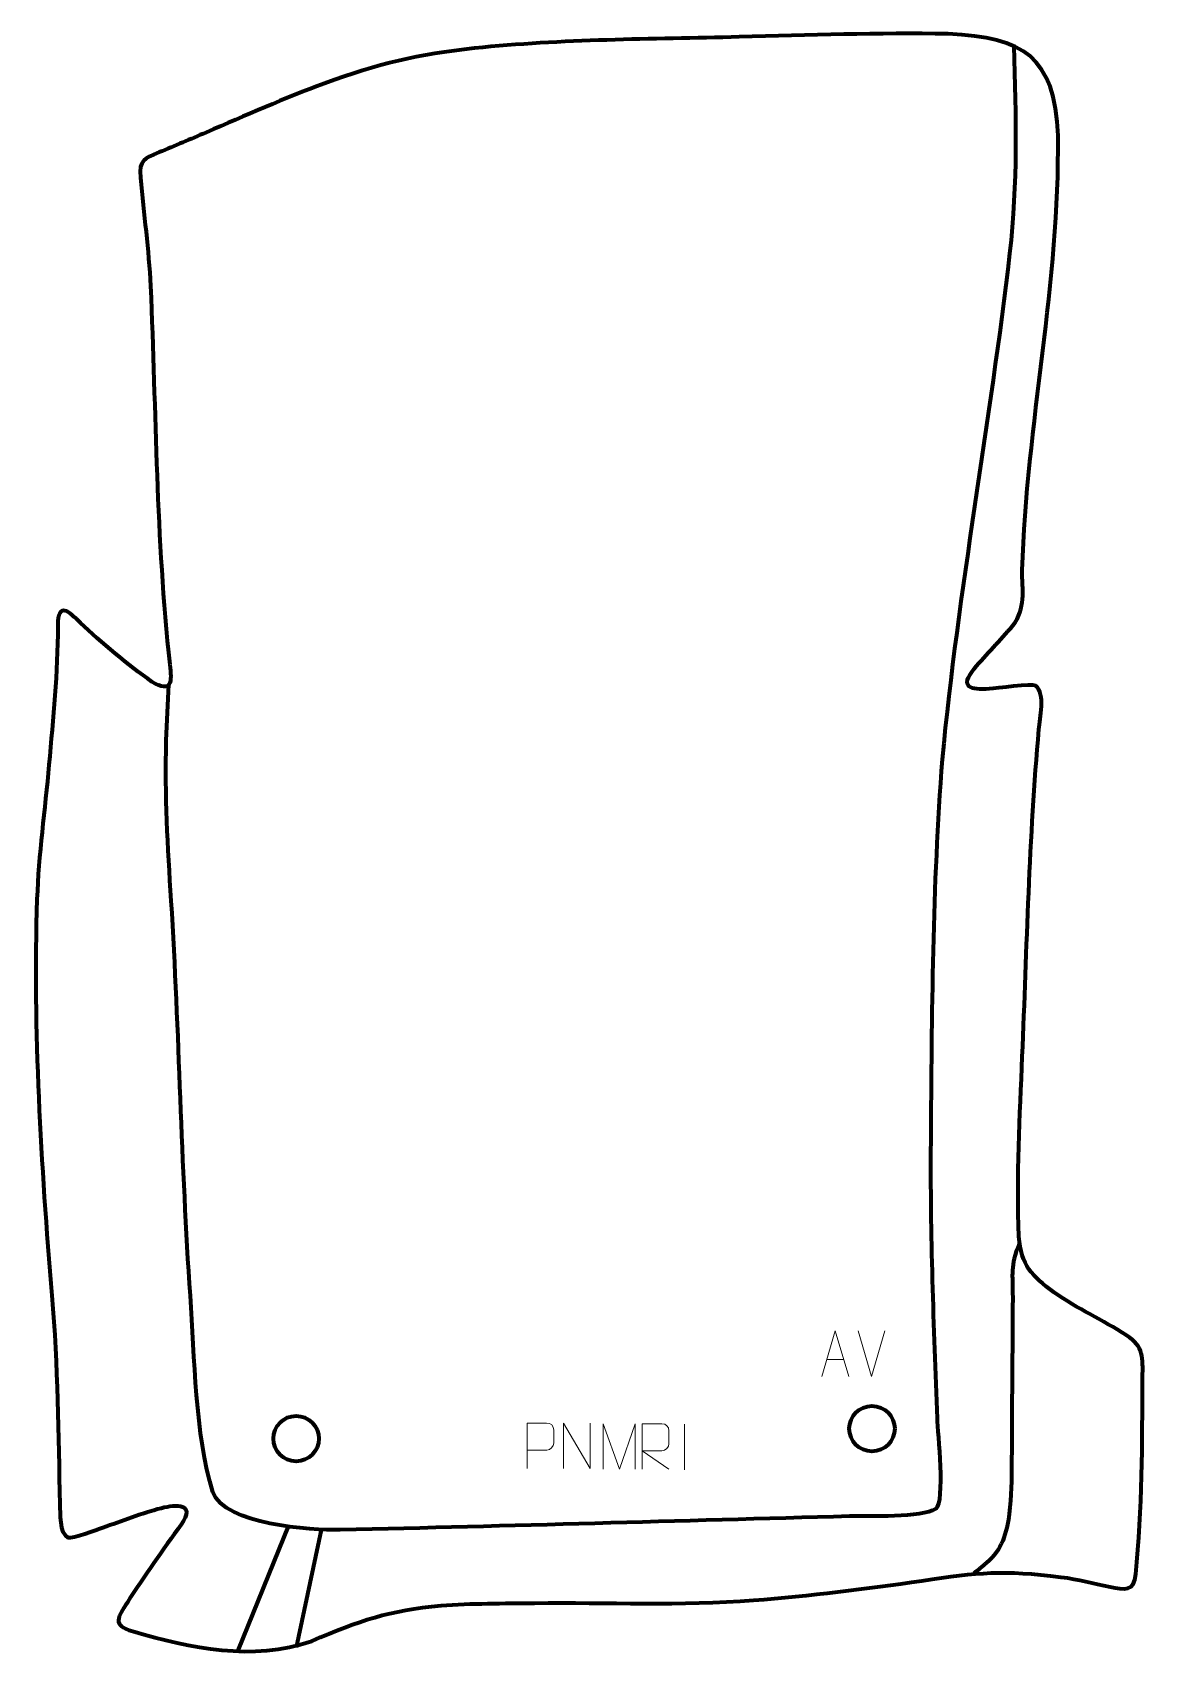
# Model space of a CAD drawing. Header units: millimetres. Extents: x 1056 to 1668, y -4 to 892.
import ezdxf

# ---------------------------------------------------------------- set-up
doc = ezdxf.new("R2010")
doc.units = ezdxf.units.MM
doc.header["$MEASUREMENT"] = 0
doc.layers.add('layer 2', color=7, linetype='Continuous')
doc.layers.add('layer 3', color=7, linetype='Continuous')

msp = doc.modelspace()

# ---------------------------------------------------------------- linework, layer by layer
at = {"layer": 'layer 2', "color": 142, "lineweight": 200}
for centre in [(1518.0815, 123.7729), (1201.3914, 118.3006)]:
    msp.add_ellipse(centre, major_axis=(12.5099, 0), ratio=0.99999201, dxfattribs=at)
at = {"layer": 'layer 2', "color": 142, "lineweight": 158}
for points, knots in [([(1596.0192, 884.3334), (1597.2339, 845.0025), (1598.2215, 809.5948), (1593.7739, 770.2544), (1593.7739, 770.2544), (1583.0189, 677.4026), (1565.5175, 584.886), (1556.6455, 491.9774), (1556.6455, 491.9774), (1551.2676, 422.2895), (1550.9081, 351.4334), (1550.3532, 281.5293), (1550.3532, 281.5293), (1549.9886, 231.0057), (1551.8561, 179.9452), (1553.8917, 129.4482), (1553.8917, 129.4482), (1554.2058, 121.6586), (1558.249, 83.5119), (1553.1532, 79.7282), (1553.1532, 79.7282), (1545.2799, 74.4641), (1516.5739, 75.8786), (1505.6802, 75.5776), (1505.6802, 75.5776), (1412.3481, 72.9987), (1319.0034, 70.2338), (1225.663, 68.0268), (1225.663, 68.0268), (1209.0593, 67.8464), (1162.3279, 70.966), (1155.5775, 88.846), (1155.5775, 88.846), (1145.7751, 120.9523), (1145.6573, 162.9996), (1143.2286, 196.8717), (1143.2286, 196.8717), (1138.1805, 269.1766), (1137.2453, 341.7417), (1132.7087, 414.1664), (1132.7087, 414.1664), (1130.782, 444.1841), (1129.2215, 472.1077), (1129.9672, 502.2737), (1129.9672, 502.2737), (1130.2249, 512.6994), (1130.8079, 522.7483), (1131.4482, 533.1436)], [0, 0, 0, 0, 0.07692308, 0.07692308, 0.07692308, 0.07692308, 0.15384615, 0.15384615, 0.15384615, 0.15384615, 0.23076923, 0.23076923, 0.23076923, 0.23076923, 0.30769231, 0.30769231, 0.30769231, 0.30769231, 0.38461538, 0.38461538, 0.38461538, 0.38461538, 0.46153846, 0.46153846, 0.46153846, 0.46153846, 0.53846154, 0.53846154, 0.53846154, 0.53846154, 0.61538462, 0.61538462, 0.61538462, 0.61538462, 0.69230769, 0.69230769, 0.69230769, 0.69230769, 0.76923077, 0.76923077, 0.76923077, 0.76923077, 0.84615385, 0.84615385, 0.84615385, 0.84615385, 1, 1, 1, 1]), ([(1599.1178, 225.6365), (1593.8858, 212.639), (1595.4982, 209.44), (1595.4537, 195.9238), (1595.4537, 195.9238), (1595.3557, 166.1064), (1594.9559, 136.29), (1594.8779, 106.4709), (1594.8779, 106.4709), (1594.8779, 106.4709), (1594.8757, 105.5193), (1594.8757, 105.5193), (1594.8757, 105.5193), (1594.8549, 95.9434), (1594.6721, 86.3757), (1593.5387, 76.8573), (1593.5387, 76.8573), (1592.2174, 66.1541), (1589.4447, 57.1115), (1581.0459, 49.8801), (1581.0459, 49.8801), (1578.8086, 47.9538), (1576.4748, 46.1163), (1574.1829, 44.2531)], [0, 0, 0, 0, 0.14285714, 0.14285714, 0.14285714, 0.14285714, 0.28571429, 0.28571429, 0.28571429, 0.28571429, 0.42857143, 0.42857143, 0.42857143, 0.42857143, 0.57142857, 0.57142857, 0.57142857, 0.57142857, 0.71428571, 0.71428571, 0.71428571, 0.71428571, 1, 1, 1, 1])]:
    msp.add_open_spline(points, degree=3, knots=knots, dxfattribs=at)
for points in [[(1169.6026, 1.6845), (1169.6026, 1.6845), (1197.3301, 70.4356), (1197.3301, 70.4356)], [(1201.5821, 3.3104), (1201.5821, 3.3104), (1215.3471, 68.0494), (1215.3471, 68.0494)]]:
    msp.add_open_spline(points, degree=3, dxfattribs=at)
at = {"layer": 'layer 3', "color": 242, "lineweight": 158}
msp.add_open_spline([(1217.0701, 863.8763), (1246.2792, 874.6743), (1268.4802, 879.7843), (1299.4943, 883.194), (1299.4943, 883.194), (1347.323, 888.2008), (1396.9682, 888.1641), (1445.1172, 889.391), (1445.1172, 889.391), (1483.2637, 890.3548), (1521.8669, 891.8127), (1560.0004, 891.0438), (1560.0004, 891.0438), (1601.5367, 889.1137), (1618.4692, 878.912), (1620.3764, 835.113), (1620.3764, 835.113), (1621.5411, 754.4146), (1603.0461, 676.1482), (1600.7016, 596.0561), (1600.7016, 596.0561), (1600.5882, 584.9683), (1602.9762, 574.8667), (1595.4497, 565.5617), (1595.4497, 565.5617), (1588.6345, 557.3189), (1581.1355, 549.9069), (1574.3214, 541.8566), (1574.3214, 541.8566), (1566.0454, 531.5431), (1572.3777, 530.0245), (1582.4477, 530.6903), (1582.4477, 530.6903), (1586.5856, 531.0832), (1605.8118, 533.7348), (1608.2366, 532.4814), (1608.2366, 532.4814), (1613.5408, 528.0181), (1610.4653, 514.7655), (1609.8906, 508.5096), (1609.8906, 508.5096), (1604.5534, 448.9655), (1603.2793, 388.2805), (1600.7525, 328.492), (1600.7525, 328.492), (1599.3908, 295.9871), (1597.5095, 261.905), (1598.8903, 229.4594), (1598.8903, 229.4594), (1600.0503, 213.6424), (1605.9658, 207.8347), (1618.26, 198.7337), (1618.26, 198.7337), (1631.1755, 189.4762), (1644.969, 183.6854), (1657.8685, 175.1944), (1657.8685, 175.1944), (1667.8974, 168.5931), (1666.9508, 162.8671), (1666.9025, 151.9085), (1666.9025, 151.9085), (1666.736, 116.0305), (1666.6952, 79.3924), (1663.1685, 43.6831), (1663.1685, 43.6831), (1662.2066, 33.9438), (1656.9475, 35.1758), (1649.0226, 36.789), (1649.0226, 36.789), (1639.5583, 38.7507), (1631.7883, 40.8986), (1622.0205, 42.1621), (1622.0205, 42.1621), (1590.381, 46.137), (1576.6329, 44.8168), (1545.435, 40.0924), (1545.435, 40.0924), (1515.1482, 35.6289), (1483.4929, 31.8651), (1452.9854, 29.3762), (1452.9854, 29.3762), (1413.34, 26.31), (1372.3151, 28.3012), (1332.4175, 27.8393), (1332.4175, 27.8393), (1315.7378, 27.6468), (1297.6362, 27.7078), (1281.0852, 26.5231), (1281.0852, 26.5231), (1252.666, 23.7557), (1235.9951, 18.3278), (1210.0647, 6.9414), (1210.0647, 6.9414), (1177.0097, -4.2763), (1143.9557, 3.0474), (1111.4473, 12.2951), (1111.4473, 12.2951), (1099.9088, 15.8486), (1103.2343, 19.7151), (1108.5709, 28.2103), (1108.5709, 28.2103), (1118.0437, 43.1863), (1127.8748, 56.7639), (1138.2044, 71.0921), (1138.2044, 71.0921), (1146.0986, 82.793), (1135.7153, 82.3512), (1127.1297, 80.1156), (1127.1297, 80.1156), (1116.794, 77.3673), (1105.2776, 73.0245), (1095.0856, 69.4062), (1095.0856, 69.4062), (1091.8461, 68.2443), (1078.3399, 63.1274), (1075.8374, 63.8628), (1075.8374, 63.8628), (1071.0564, 66.0842), (1071.6178, 77.4661), (1071.483, 82.0608), (1071.483, 82.0608), (1070.4647, 120.7379), (1070.4111, 158.3077), (1067.0816, 196.9729), (1067.0816, 196.9729), (1061.0335, 268.7311), (1056.4547, 343.0655), (1058.8791, 415.0408), (1058.8791, 415.0408), (1059.6988, 439.3778), (1063.3549, 464.527), (1065.4299, 488.9429), (1065.4299, 488.9429), (1067.6718, 515.0139), (1070.3763, 539.1974), (1070.2597, 565.5175), (1070.2597, 565.5175), (1070.5407, 579.1387), (1076.2835, 573.3461), (1082.7595, 567.1549), (1082.7595, 567.1549), (1094.3445, 556.2312), (1109.0418, 543.7445), (1122.0703, 534.6566), (1122.0703, 534.6566), (1133.2627, 528.0775), (1133.0218, 534.4855), (1131.9104, 544.1654), (1131.9104, 544.1654), (1124.2085, 613.7206), (1124.4347, 682.6862), (1121.322, 752.395), (1121.322, 752.395), (1120.3534, 772.6376), (1117.4739, 792.0222), (1115.8211, 812.039), (1115.8211, 812.039), (1115.0048, 821.9243), (1117.5734, 822.2753), (1126.1307, 825.9433), (1126.1307, 825.9433), (1134.7086, 829.6201), (1143.2987, 833.1513), (1151.8874, 836.8816), (1151.8874, 836.8816), (1173.489, 846.2639), (1194.994, 855.6369), (1217.0701, 863.8763)], degree=3, knots=[0, 0, 0, 0, 0.02325581, 0.02325581, 0.02325581, 0.02325581, 0.04651163, 0.04651163, 0.04651163, 0.04651163, 0.06976744, 0.06976744, 0.06976744, 0.06976744, 0.09302326, 0.09302326, 0.09302326, 0.09302326, 0.11627907, 0.11627907, 0.11627907, 0.11627907, 0.13953488, 0.13953488, 0.13953488, 0.13953488, 0.1627907, 0.1627907, 0.1627907, 0.1627907, 0.18604651, 0.18604651, 0.18604651, 0.18604651, 0.20930233, 0.20930233, 0.20930233, 0.20930233, 0.23255814, 0.23255814, 0.23255814, 0.23255814, 0.25581395, 0.25581395, 0.25581395, 0.25581395, 0.27906977, 0.27906977, 0.27906977, 0.27906977, 0.30232558, 0.30232558, 0.30232558, 0.30232558, 0.3255814, 0.3255814, 0.3255814, 0.3255814, 0.34883721, 0.34883721, 0.34883721, 0.34883721, 0.37209302, 0.37209302, 0.37209302, 0.37209302, 0.39534884, 0.39534884, 0.39534884, 0.39534884, 0.41860465, 0.41860465, 0.41860465, 0.41860465, 0.44186047, 0.44186047, 0.44186047, 0.44186047, 0.46511628, 0.46511628, 0.46511628, 0.46511628, 0.48837209, 0.48837209, 0.48837209, 0.48837209, 0.51162791, 0.51162791, 0.51162791, 0.51162791, 0.53488372, 0.53488372, 0.53488372, 0.53488372, 0.55813953, 0.55813953, 0.55813953, 0.55813953, 0.58139535, 0.58139535, 0.58139535, 0.58139535, 0.60465116, 0.60465116, 0.60465116, 0.60465116, 0.62790698, 0.62790698, 0.62790698, 0.62790698, 0.65116279, 0.65116279, 0.65116279, 0.65116279, 0.6744186, 0.6744186, 0.6744186, 0.6744186, 0.69767442, 0.69767442, 0.69767442, 0.69767442, 0.72093023, 0.72093023, 0.72093023, 0.72093023, 0.74418605, 0.74418605, 0.74418605, 0.74418605, 0.76744186, 0.76744186, 0.76744186, 0.76744186, 0.79069767, 0.79069767, 0.79069767, 0.79069767, 0.81395349, 0.81395349, 0.81395349, 0.81395349, 0.8372093, 0.8372093, 0.8372093, 0.8372093, 0.86046512, 0.86046512, 0.86046512, 0.86046512, 0.88372093, 0.88372093, 0.88372093, 0.88372093, 0.90697674, 0.90697674, 0.90697674, 0.90697674, 0.93023256, 0.93023256, 0.93023256, 0.93023256, 0.95348837, 0.95348837, 0.95348837, 0.95348837, 1, 1, 1, 1], dxfattribs=at)
at = {"layer": 'layer 3', "color": 250, "lineweight": 9}
for points, knots in [([(1490.4627, 152.5594), (1490.4627, 152.5594), (1497.8337, 177.5129), (1497.8337, 177.5129), (1497.8337, 177.5129), (1497.8337, 177.5129), (1505.4036, 152.5594), (1505.4036, 152.5594)], [0, 0, 0, 0, 0.33333333, 0.33333333, 0.33333333, 0.33333333, 1, 1, 1, 1]), ([(1328.357, 101.9331), (1328.357, 101.9331), (1328.357, 126.8867), (1328.357, 126.8867), (1328.357, 126.8867), (1331.952, 126.8867), (1335.5473, 126.8867), (1339.1427, 126.8867), (1339.1427, 126.8867), (1341.4679, 126.8488), (1343.0253, 125.3587), (1343.0211, 122.9926), (1343.0211, 122.9926), (1343.0207, 120.9569), (1343.0207, 117.8976), (1343.0211, 115.8616), (1343.0211, 115.8616), (1343.0146, 113.9862), (1341.2024, 112.0443), (1339.1928, 112.0252), (1339.1928, 112.0252), (1339.1928, 112.0252), (1328.357, 112.0252), (1328.357, 112.0252)], [0, 0, 0, 0, 0.14285714, 0.14285714, 0.14285714, 0.14285714, 0.28571429, 0.28571429, 0.28571429, 0.28571429, 0.42857143, 0.42857143, 0.42857143, 0.42857143, 0.57142857, 0.57142857, 0.57142857, 0.57142857, 0.71428571, 0.71428571, 0.71428571, 0.71428571, 1, 1, 1, 1]), ([(1348.3617, 101.9332), (1348.3617, 101.9332), (1348.3617, 126.8867), (1348.3617, 126.8867), (1348.3617, 126.8867), (1348.3617, 126.8867), (1363.0165, 101.9332), (1363.0165, 101.9332), (1363.0165, 101.9332), (1363.0165, 101.9332), (1363.0165, 126.8867), (1363.0165, 126.8867)], [0, 0, 0, 0, 0.25, 0.25, 0.25, 0.25, 0.5, 0.5, 0.5, 0.5, 1, 1, 1, 1]), ([(1370.2279, 101.5289), (1370.2279, 101.5289), (1370.2279, 126.4868), (1370.2279, 126.4868), (1370.2279, 126.4868), (1370.2279, 126.4868), (1379.153, 101.5289), (1379.153, 101.5289), (1379.153, 101.5289), (1379.153, 101.5289), (1387.9129, 126.4863), (1387.9129, 126.4863), (1387.9129, 126.4863), (1387.9129, 126.4863), (1387.9129, 101.5289), (1387.9129, 101.5289)], [0, 0, 0, 0, 0.2, 0.2, 0.2, 0.2, 0.4, 0.4, 0.4, 0.4, 0.6, 0.6, 0.6, 0.6, 1, 1, 1, 1]), ([(1391.7384, 101.5311), (1391.7384, 101.5311), (1391.7384, 126.4846), (1391.7384, 126.4846), (1391.7384, 126.4846), (1395.3332, 126.4846), (1398.9287, 126.4846), (1402.5239, 126.4846), (1402.5239, 126.4846), (1404.8492, 126.4469), (1406.4065, 124.9569), (1406.4024, 122.5905), (1406.4024, 122.5905), (1406.402, 120.555), (1406.402, 117.4956), (1406.4024, 115.4596), (1406.4024, 115.4596), (1406.3959, 113.5841), (1404.5836, 111.6423), (1402.5741, 111.6232), (1402.5741, 111.6232), (1402.5741, 111.6232), (1391.7384, 111.6232), (1391.7384, 111.6232), (1391.7384, 111.6232), (1391.7384, 111.6232), (1406.3931, 101.5311), (1406.3931, 101.5311)], [0, 0, 0, 0, 0.125, 0.125, 0.125, 0.125, 0.25, 0.25, 0.25, 0.25, 0.375, 0.375, 0.375, 0.375, 0.5, 0.5, 0.5, 0.5, 0.625, 0.625, 0.625, 0.625, 0.75, 0.75, 0.75, 0.75, 1, 1, 1, 1])]:
    msp.add_open_spline(points, degree=3, knots=knots, dxfattribs=at)
for points in [[(1517.8222, 152.5521), (1517.8222, 152.5521), (1510.5004, 177.5057), (1510.5004, 177.5057)], [(1525.1441, 177.5057), (1525.1441, 177.5057), (1517.8223, 152.5521), (1517.8223, 152.5521)], [(1493.1853, 161.8088), (1493.1853, 161.8088), (1502.681, 161.8088), (1502.681, 161.8088)], [(1414.9424, 126.1867), (1414.9424, 126.1867), (1414.9424, 101.2126), (1414.9424, 101.2126)]]:
    msp.add_open_spline(points, degree=3, dxfattribs=at)

doc.saveas('drawing.dxf')
